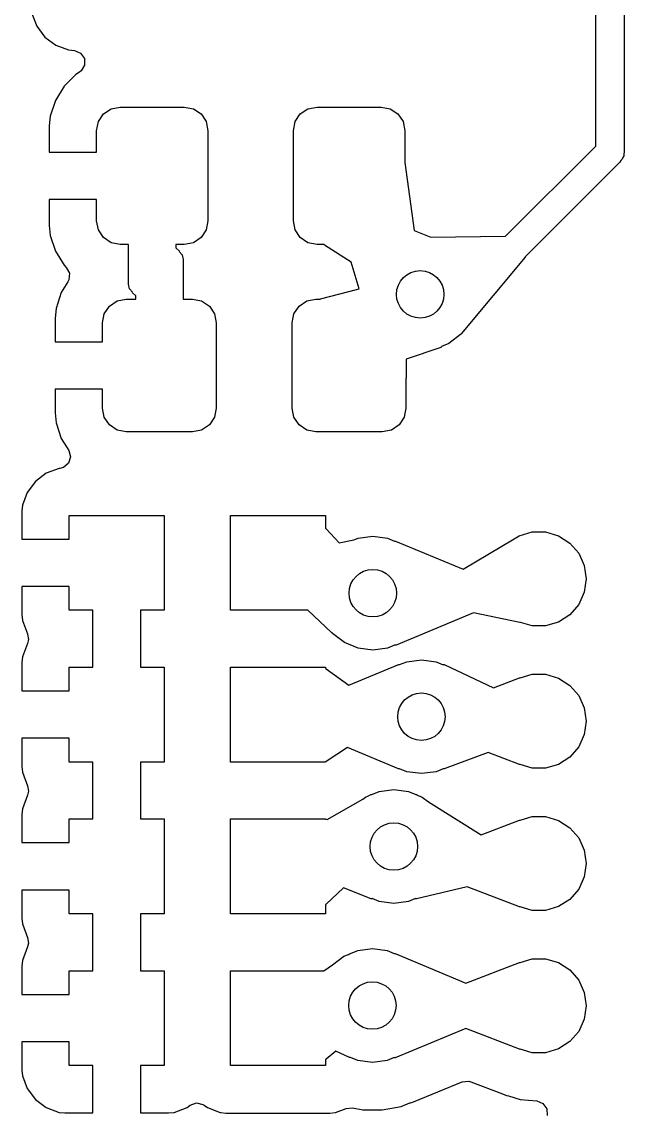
# Model space of a CAD drawing. Extents: x 90 to 175, y -109.5 to -35.9.
# Drawn here: x 140.3 to 146.65, y -83.89 to -72.38 of the extents above; entities that cross this region are included whole.
import ezdxf

# ---------------------------------------------------------------- set-up
doc = ezdxf.new("R2010")
doc.units = 0
doc.layers.add('BLACK', color=7, linetype='CONTINUOUS')

msp = doc.modelspace()

# ---------------------------------------------------------------- linework, layer by layer
at = {"layer": 'BLACK', "linetype": 'CONTINUOUS'}
for p, q in [((146.65, -65.25), (146.65, -73.75)), ((146.35, -73.687868), (146.35, -65.312132)), ((140.406403, -72.287379), (140.456645, -72.422086)), ((140.456645, -72.422086), (140.456649, -72.422093)), ((140.456649, -72.422093), (140.542809, -72.537187)), ((140.542809, -72.537187), (140.542812, -72.53719)), ((140.542812, -72.53719), (140.657906, -72.62335)), ((140.657906, -72.62335), (140.657913, -72.623354)), ((140.657913, -72.623354), (140.79262, -72.673596)), ((140.79262, -72.673596), (140.792627, -72.673598)), ((140.792627, -72.673598), (140.855422, -72.68035)), ((140.855422, -72.68035), (140.919973, -72.707088)), ((140.919973, -72.707088), (140.959821, -72.764481)), ((140.959821, -72.764481), (140.962314, -72.834306)), ((140.962314, -72.834306), (140.926661, -72.894395)), ((140.869156, -72.932682), (140.745184, -73.056654)), ((140.907264, -72.909177), (140.869156, -72.932682)), ((140.926661, -72.894395), (140.907264, -72.909177)), ((140.745184, -73.056654), (140.653143, -73.205875)), ((140.653141, -73.20588), (140.597994, -73.372302)), ((140.653143, -73.205875), (140.653141, -73.20588)), ((141.10653, -73.429329), (141.160723, -73.348223)), ((141.160723, -73.348223), (141.241829, -73.29403)), ((141.241829, -73.29403), (141.3375, -73.275)), ((141.3375, -73.275), (142.0125, -73.275)), ((142.0125, -73.275), (142.108171, -73.29403)), ((142.108171, -73.29403), (142.189277, -73.348223)), ((142.189277, -73.348223), (142.24347, -73.429329)), ((143.18153, -73.429329), (143.235723, -73.348223)), ((143.235723, -73.348223), (143.316829, -73.29403)), ((143.316829, -73.29403), (143.4125, -73.275)), ((143.4125, -73.275), (144.0875, -73.275)), ((144.0875, -73.275), (144.183171, -73.29403)), ((144.183171, -73.29403), (144.264277, -73.348223)), ((144.264277, -73.348223), (144.31847, -73.429329)), ((140.597993, -73.372309), (140.5875, -73.475013)), ((140.597994, -73.372302), (140.597993, -73.372309)), ((141.0875, -73.525), (141.10653, -73.429329)), ((142.24347, -73.429329), (142.2625, -73.525)), ((143.1625, -73.525), (143.18153, -73.429329)), ((144.31847, -73.429329), (144.3375, -73.525)), ((140.5875, -73.475013), (140.5875, -73.75)), ((141.0875, -73.75), (141.0875, -73.525)), ((142.2625, -73.525), (142.2625, -74.475)), ((143.1625, -74.475), (143.1625, -73.525)), ((144.3375, -73.525), (144.3375, -73.856553)), ((145.400147, -74.63772), (146.35, -73.687868)), ((140.5875, -73.75), (141.0875, -73.75)), ((146.635015, -73.805925), (146.629904, -73.825)), ((146.644889, -73.788823), (146.635015, -73.805925)), ((146.65, -73.75), (146.644889, -73.769074)), ((146.644889, -73.769074), (146.644889, -73.788823)), ((144.3375, -73.856553), (144.338981, -73.858516)), ((144.338981, -73.858516), (144.339252, -73.859899)), ((144.339252, -73.859899), (144.435231, -74.576796)), ((146.606066, -73.856066), (145.607654, -74.854477)), ((146.615939, -73.838964), (146.606066, -73.856066)), ((146.629904, -73.825), (146.615939, -73.838964)), ((141.0875, -74.25), (140.587501, -74.25)), ((140.587501, -74.25), (140.587501, -74.524986)), ((141.0875, -74.475), (141.0875, -74.25)), ((141.10653, -74.570671), (141.0875, -74.475)), ((142.2625, -74.475), (142.24347, -74.570671)), ((143.18153, -74.570671), (143.1625, -74.475)), ((140.587501, -74.524986), (140.597994, -74.627697)), ((141.160723, -74.651777), (141.10653, -74.570671)), ((142.24347, -74.570671), (142.189277, -74.651777)), ((143.235723, -74.651777), (143.18153, -74.570671)), ((144.435231, -74.576796), (144.612271, -74.648288)), ((140.597994, -74.627697), (140.653141, -74.794119)), ((141.241829, -74.70597), (141.160723, -74.651777)), ((141.3375, -74.725), (141.241829, -74.70597)), ((141.425, -74.725), (141.3375, -74.725)), ((141.425, -75.141), (141.425, -74.725)), ((142.0125, -74.725), (141.925, -74.725)), ((141.925, -74.725), (141.925, -74.76)), ((142.108171, -74.70597), (142.0125, -74.725)), ((142.189277, -74.651777), (142.108171, -74.70597)), ((143.316829, -74.70597), (143.235723, -74.651777)), ((143.4125, -74.725), (143.316829, -74.70597)), ((143.487471, -74.725), (143.4125, -74.725)), ((143.490958, -74.730084), (143.487471, -74.725)), ((143.77029, -74.911895), (143.490958, -74.730084)), ((144.612271, -74.648288), (145.396658, -74.636336)), ((145.396658, -74.636336), (145.400147, -74.63772)), ((140.653141, -74.794119), (140.653143, -74.794124)), ((140.653143, -74.794124), (140.745184, -74.943345)), ((141.925, -74.76), (141.961319, -74.796319)), ((141.961319, -74.796319), (141.959247, -74.79839)), ((141.959247, -74.79839), (141.988794, -74.832489)), ((141.988794, -74.832489), (142, -74.884)), ((140.745184, -74.943345), (140.767275, -74.965436)), ((142, -74.884), (142, -75.3)), ((143.85663, -75.191381), (143.77029, -74.911895)), ((145.606885, -74.856601), (144.932453, -75.664453)), ((145.607654, -74.854477), (145.606885, -74.856601)), ((140.767275, -74.965436), (140.80076, -75.026759)), ((140.80076, -75.026759), (140.795776, -75.096451)), ((140.785133, -75.118213), (140.715645, -75.230871)), ((140.795776, -75.096451), (140.785133, -75.118213)), ((141.436206, -75.192511), (141.425, -75.141)), ((141.465752, -75.226609), (141.436206, -75.192511)), ((143.449004, -75.296533), (143.85663, -75.191381)), ((140.715641, -75.23088), (140.660494, -75.397302)), ((140.715645, -75.230871), (140.715641, -75.23088)), ((141.304329, -75.31903), (141.4, -75.3)), ((141.4, -75.3), (141.5, -75.3)), ((141.463681, -75.228681), (141.465752, -75.226609)), ((141.5, -75.265), (141.463681, -75.228681)), ((141.5, -75.3), (141.5, -75.265)), ((142, -75.3), (142.1, -75.3)), ((142.1, -75.3), (142.195671, -75.31903)), ((143.304329, -75.31903), (143.4, -75.3)), ((143.4, -75.3), (143.444487, -75.3)), ((143.444487, -75.3), (143.447133, -75.297191)), ((143.447133, -75.297191), (143.449004, -75.296533)), ((140.660493, -75.397309), (140.65, -75.500013)), ((140.660494, -75.397302), (140.660493, -75.397309)), ((141.16903, -75.454329), (141.223223, -75.373223)), ((141.223223, -75.373223), (141.304329, -75.31903)), ((142.195671, -75.31903), (142.276777, -75.373223)), ((142.276777, -75.373223), (142.33097, -75.454329)), ((143.16903, -75.454329), (143.223223, -75.373223)), ((143.223223, -75.373223), (143.304329, -75.31903)), ((140.65, -75.500013), (140.65, -75.75)), ((141.15, -75.55), (141.16903, -75.454329)), ((142.33097, -75.454329), (142.35, -75.55)), ((143.15, -75.55), (143.16903, -75.454329)), ((141.15, -75.75), (141.15, -75.55)), ((142.35, -75.55), (142.35, -76.45)), ((143.15, -76.45), (143.15, -75.55)), ((140.65, -75.75), (141.15, -75.75)), ((144.924264, -75.674264), (144.8, -75.769615)), ((144.931348, -75.665031), (144.924264, -75.674264)), ((144.932453, -75.664453), (144.931348, -75.665031)), ((144.717883, -75.808378), (144.352554, -75.934568)), ((144.718524, -75.808135), (144.717883, -75.808378)), ((144.724865, -75.801813), (144.718524, -75.808135)), ((144.724866, -75.800736), (144.724865, -75.801813)), ((144.8, -75.769615), (144.724866, -75.800736)), ((144.352554, -75.934568), (144.350177, -76.132145)), ((144.350177, -76.132145), (144.35, -76.132558)), ((144.35, -76.132558), (144.35, -76.45)), ((141.15, -76.25), (140.650001, -76.25)), ((140.650001, -76.25), (140.650001, -76.499986)), ((141.15, -76.45), (141.15, -76.25)), ((141.16903, -76.545671), (141.15, -76.45)), ((142.35, -76.45), (142.33097, -76.545671)), ((143.16903, -76.545671), (143.15, -76.45)), ((144.35, -76.45), (144.33097, -76.545671)), ((140.650001, -76.499986), (140.660494, -76.602697)), ((141.223223, -76.626777), (141.16903, -76.545671)), ((142.33097, -76.545671), (142.276777, -76.626777)), ((143.223223, -76.626777), (143.16903, -76.545671)), ((144.33097, -76.545671), (144.276777, -76.626777)), ((140.660494, -76.602697), (140.715641, -76.769119)), ((141.304329, -76.68097), (141.223223, -76.626777)), ((141.4, -76.7), (141.304329, -76.68097)), ((142.195671, -76.68097), (142.1, -76.7)), ((142.276777, -76.626777), (142.195671, -76.68097)), ((143.304329, -76.68097), (143.223223, -76.626777)), ((143.4, -76.7), (143.304329, -76.68097)), ((144.195671, -76.68097), (144.1, -76.7)), ((144.276777, -76.626777), (144.195671, -76.68097)), ((140.715641, -76.769119), (140.715643, -76.769124)), ((140.715643, -76.769124), (140.794508, -76.896983)), ((142.1, -76.7), (141.4, -76.7)), ((144.1, -76.7), (143.4, -76.7)), ((140.794508, -76.896983), (140.812948, -76.964375)), ((140.792026, -77.031039), (140.738384, -77.075809)), ((140.812948, -76.964375), (140.792026, -77.031039)), ((140.557906, -77.136649), (140.442812, -77.222809)), ((140.557913, -77.136645), (140.557906, -77.136649)), ((140.69262, -77.086403), (140.557913, -77.136645)), ((140.692625, -77.086401), (140.69262, -77.086403)), ((140.702229, -77.085369), (140.692625, -77.086401)), ((140.738384, -77.075809), (140.702229, -77.085369)), ((140.442809, -77.222812), (140.356649, -77.337906)), ((140.442812, -77.222809), (140.442809, -77.222812)), ((140.356645, -77.337913), (140.306403, -77.47262)), ((140.356649, -77.337906), (140.356645, -77.337913)), ((140.306401, -77.472627), (140.3, -77.532155)), ((140.306403, -77.47262), (140.306401, -77.472627)), ((140.3, -77.532155), (140.3, -77.83)), ((140.8, -77.83), (140.8, -77.58)), ((140.8, -77.58), (141.8, -77.58)), ((141.8, -77.58), (141.8, -78.58)), ((142.5, -78.58), (142.5, -77.58)), ((142.5, -77.58), (143.5, -77.58)), ((143.5, -77.58), (143.5, -77.719304)), ((143.5, -77.719304), (143.50034, -77.719223)), ((143.50034, -77.719223), (143.507066, -77.722789)), ((143.507066, -77.722789), (143.644017, -77.869263)), ((140.3, -77.83), (140.8, -77.83)), ((143.644017, -77.869263), (143.800226, -77.83887)), ((143.800226, -77.83887), (143.844709, -77.820445)), ((143.844709, -77.820445), (144, -77.8)), ((144, -77.8), (144.155291, -77.820445)), ((144.155291, -77.820445), (144.230153, -77.851454)), ((144.953205, -78.147169), (145.490161, -77.828686)), ((145.490161, -77.828686), (145.542292, -77.795184)), ((145.542292, -77.795184), (145.678843, -77.755089)), ((145.678843, -77.755089), (145.821157, -77.755089)), ((145.821157, -77.755089), (145.957708, -77.795184)), ((145.957708, -77.795184), (146.07743, -77.872125)), ((144.230153, -77.851454), (144.231454, -77.850158)), ((144.231454, -77.850158), (144.240409, -77.850172)), ((144.240409, -77.850172), (144.240415, -77.850174)), ((144.240415, -77.850174), (144.953205, -78.147169)), ((146.07743, -77.872125), (146.170627, -77.97968)), ((146.170627, -77.97968), (146.229746, -78.109134)), ((146.229746, -78.109134), (146.25, -78.25)), ((146.25, -78.25), (146.229746, -78.390866)), ((140.8, -78.33), (140.3, -78.33)), ((140.3, -78.33), (140.3, -78.627844)), ((140.8, -78.58), (140.8, -78.33)), ((146.229746, -78.390866), (146.170627, -78.52032)), ((146.170627, -78.52032), (146.07743, -78.627875)), ((140.3, -78.627844), (140.306401, -78.687372)), ((141.05, -78.58), (140.8, -78.58)), ((141.05, -79.18), (141.05, -78.58)), ((141.8, -78.58), (141.55, -78.58)), ((141.55, -78.58), (141.55, -79.18)), ((143.314783, -78.58), (142.5, -78.58)), ((143.567486, -78.816541), (143.314783, -78.58)), ((145.060125, -78.608279), (144.247044, -78.947063)), ((145.549191, -78.709971), (145.060125, -78.608279)), ((146.07743, -78.627875), (145.957708, -78.704816)), ((140.306401, -78.687372), (140.306403, -78.687379)), ((140.306403, -78.687379), (140.359746, -78.830399)), ((145.55603, -78.709334), (145.549191, -78.709971)), ((145.556405, -78.70896), (145.55603, -78.709334)), ((145.678843, -78.744911), (145.556405, -78.70896)), ((145.821157, -78.744911), (145.678843, -78.744911)), ((145.957708, -78.704816), (145.821157, -78.744911)), ((140.359746, -78.830399), (140.358091, -78.831016)), ((140.358091, -78.831016), (140.370669, -78.888855)), ((143.570824, -78.817862), (143.567486, -78.816541)), ((143.575736, -78.824264), (143.570824, -78.817862)), ((143.7, -78.919615), (143.575736, -78.824264)), ((140.359746, -78.929601), (140.306403, -79.07262)), ((140.370669, -78.888855), (140.358807, -78.929251)), ((140.358807, -78.929251), (140.359746, -78.929601)), ((143.844709, -78.979555), (143.7, -78.919615)), ((144, -79), (143.844709, -78.979555)), ((144.155291, -78.979555), (144, -79)), ((144.230102, -78.948567), (144.155291, -78.979555)), ((144.230673, -78.94917), (144.230102, -78.948567)), ((144.239614, -78.949673), (144.230673, -78.94917)), ((144.246726, -78.947184), (144.239614, -78.949673)), ((144.247044, -78.947063), (144.246726, -78.947184)), ((140.306401, -79.072627), (140.3, -79.132155)), ((140.306403, -79.07262), (140.306401, -79.072627)), ((144.357392, -79.12266), (144.512683, -79.102215)), ((144.512683, -79.102215), (144.667974, -79.12266)), ((140.3, -79.132155), (140.3, -79.43)), ((140.8, -79.43), (140.8, -79.18)), ((140.8, -79.18), (141.05, -79.18)), ((141.55, -79.18), (141.8, -79.18)), ((141.8, -79.18), (141.8, -80.18)), ((142.5, -80.18), (142.5, -79.18)), ((142.5, -79.18), (143.5, -79.18)), ((143.5, -79.18), (143.5, -79.195051)), ((143.5, -79.195051), (143.501269, -79.194544)), ((143.501269, -79.194544), (143.507978, -79.196758)), ((143.507978, -79.196758), (143.74859, -79.370586)), ((143.74859, -79.370586), (144.26569, -79.155129)), ((144.26569, -79.155129), (144.265897, -79.155049)), ((144.265897, -79.155049), (144.27307, -79.15254)), ((144.27307, -79.15254), (144.282007, -79.153042)), ((144.282007, -79.153042), (144.28258, -79.153647)), ((144.28258, -79.153647), (144.357392, -79.12266)), ((144.667974, -79.12266), (144.743043, -79.153754)), ((144.743043, -79.153754), (144.74393, -79.152871)), ((144.74393, -79.152871), (144.752885, -79.152885)), ((144.752885, -79.152885), (144.753372, -79.1531)), ((144.753372, -79.1531), (145.273768, -79.397955)), ((145.273768, -79.397955), (145.547456, -79.292381)), ((145.547456, -79.292381), (145.548026, -79.292161)), ((145.548026, -79.292161), (145.552235, -79.292264)), ((145.552235, -79.292264), (145.678843, -79.255089)), ((145.678843, -79.255089), (145.821157, -79.255089)), ((145.821157, -79.255089), (145.957708, -79.295184)), ((145.957708, -79.295184), (146.07743, -79.372125)), ((140.3, -79.43), (140.8, -79.43)), ((146.07743, -79.372125), (146.170627, -79.47968)), ((146.170627, -79.47968), (146.229746, -79.609134)), ((146.229746, -79.609134), (146.25, -79.75)), ((146.25, -79.75), (146.229746, -79.890866)), ((146.229746, -79.890866), (146.170627, -80.02032)), ((140.8, -79.93), (140.3, -79.93)), ((140.3, -79.93), (140.3, -80.227844)), ((140.8, -80.18), (140.8, -79.93)), ((143.732911, -80.027309), (143.50795, -80.174787)), ((144.272267, -80.25204), (143.732911, -80.027309)), ((146.170627, -80.02032), (146.07743, -80.127875)), ((145.217336, -80.080274), (144.752842, -80.252628)), ((145.548026, -80.207838), (145.217336, -80.080274)), ((146.07743, -80.127875), (145.957708, -80.204816)), ((140.3, -80.227844), (140.306401, -80.287372)), ((141.05, -80.18), (140.8, -80.18)), ((141.05, -80.78), (141.05, -80.18)), ((141.8, -80.18), (141.55, -80.18)), ((141.55, -80.18), (141.55, -80.78)), ((143.5, -80.18), (142.5, -80.18)), ((143.50795, -80.174787), (143.5, -80.176296)), ((143.5, -80.176296), (143.5, -80.18)), ((144.272273, -80.252042), (144.272267, -80.25204)), ((144.281228, -80.252056), (144.272273, -80.252042)), ((144.282527, -80.25076), (144.281228, -80.252056)), ((144.357392, -80.28177), (144.282527, -80.25076)), ((144.742536, -80.250885), (144.667974, -80.28177)), ((144.743894, -80.252293), (144.742536, -80.250885)), ((144.752842, -80.252628), (144.743894, -80.252293)), ((145.552414, -80.207788), (145.548026, -80.207838)), ((145.678843, -80.244911), (145.552414, -80.207788)), ((145.821157, -80.244911), (145.678843, -80.244911)), ((145.957708, -80.204816), (145.821157, -80.244911)), ((140.306401, -80.287372), (140.306403, -80.287379)), ((140.306403, -80.287379), (140.359746, -80.430399)), ((144.512683, -80.302215), (144.357392, -80.28177)), ((144.667974, -80.28177), (144.512683, -80.302215)), ((140.359746, -80.430399), (140.358091, -80.431016)), ((140.358091, -80.431016), (140.370669, -80.488855)), ((140.370669, -80.488855), (140.358807, -80.529251)), ((144.06686, -80.491673), (144.222151, -80.471228)), ((144.222151, -80.471228), (144.377442, -80.491673)), ((140.359746, -80.529601), (140.306403, -80.67262)), ((140.358807, -80.529251), (140.359746, -80.529601)), ((143.519507, -80.785509), (143.895799, -80.571833)), ((143.895799, -80.571833), (143.922151, -80.551613)), ((143.922151, -80.551613), (143.956365, -80.53744)), ((143.956365, -80.53744), (143.981043, -80.523428)), ((143.981043, -80.523428), (143.989927, -80.522324)), ((143.989927, -80.522324), (143.990945, -80.523117)), ((143.990945, -80.523117), (144.06686, -80.491673)), ((144.377442, -80.491673), (144.453817, -80.523308)), ((144.453817, -80.523308), (144.461761, -80.523321)), ((144.461761, -80.523321), (144.463453, -80.524193)), ((144.463453, -80.524193), (144.478279, -80.53344)), ((144.478279, -80.53344), (144.522151, -80.551613)), ((144.522151, -80.551613), (144.586178, -80.600742)), ((144.586178, -80.600742), (145.143336, -80.94827)), ((140.306401, -80.672627), (140.3, -80.732155)), ((140.306403, -80.67262), (140.306401, -80.672627)), ((140.3, -80.732155), (140.3, -81.03)), ((140.8, -81.03), (140.8, -80.78)), ((140.8, -80.78), (141.05, -80.78)), ((141.55, -80.78), (141.8, -80.78)), ((141.8, -80.78), (141.8, -81.78)), ((142.5, -81.78), (142.5, -80.78)), ((142.5, -80.78), (143.5, -80.78)), ((143.5, -80.78), (143.5, -80.782836)), ((143.5, -80.782836), (143.503426, -80.781421)), ((143.503426, -80.781421), (143.50659, -80.781861)), ((143.50659, -80.781861), (143.519507, -80.785509)), ((145.143336, -80.94827), (145.547456, -80.792381)), ((145.547456, -80.792381), (145.548026, -80.792161)), ((145.548026, -80.792161), (145.552235, -80.792264)), ((145.552235, -80.792264), (145.678843, -80.755089)), ((145.678843, -80.755089), (145.821157, -80.755089)), ((145.821157, -80.755089), (145.957708, -80.795184)), ((145.957708, -80.795184), (146.07743, -80.872125)), ((146.07743, -80.872125), (146.170627, -80.97968)), ((140.3, -81.03), (140.8, -81.03)), ((146.170627, -80.97968), (146.229746, -81.109134)), ((146.229746, -81.109134), (146.25, -81.25)), ((146.25, -81.25), (146.229746, -81.390866)), ((146.229746, -81.390866), (146.170627, -81.52032)), ((143.691655, -81.508012), (143.507442, -81.679345)), ((143.981868, -81.621386), (143.691655, -81.508012)), ((144.994959, -81.494492), (144.46147, -81.623213)), ((145.548026, -81.707838), (144.994959, -81.494492)), ((146.170627, -81.52032), (146.07743, -81.627875)), ((140.8, -81.53), (140.3, -81.53)), ((140.3, -81.53), (140.3, -81.827844)), ((140.8, -81.78), (140.8, -81.53)), ((143.990596, -81.6213), (143.981868, -81.621386)), ((143.992086, -81.619811), (143.990596, -81.6213)), ((144.06686, -81.650783), (143.992086, -81.619811)), ((144.451245, -81.620212), (144.377442, -81.650783)), ((144.452624, -81.621822), (144.451245, -81.620212)), ((144.46147, -81.623213), (144.452624, -81.621822)), ((146.07743, -81.627875), (145.957708, -81.704816)), ((143.507442, -81.679345), (143.5, -81.682116)), ((143.5, -81.682116), (143.5, -81.78)), ((144.222151, -81.671228), (144.06686, -81.650783)), ((144.377442, -81.650783), (144.222151, -81.671228)), ((145.552414, -81.707788), (145.548026, -81.707838)), ((145.678843, -81.744911), (145.552414, -81.707788)), ((145.821157, -81.744911), (145.678843, -81.744911)), ((145.957708, -81.704816), (145.821157, -81.744911)), ((140.3, -81.827844), (140.306401, -81.887372)), ((141.05, -81.78), (140.8, -81.78)), ((141.05, -82.38), (141.05, -81.78)), ((141.8, -81.78), (141.55, -81.78)), ((141.55, -81.78), (141.55, -82.38)), ((143.5, -81.78), (142.5, -81.78)), ((140.306401, -81.887372), (140.306403, -81.887379)), ((140.306403, -81.887379), (140.359746, -82.030399)), ((140.359746, -82.030399), (140.358091, -82.031016)), ((140.358091, -82.031016), (140.370669, -82.088855)), ((140.370669, -82.088855), (140.358807, -82.129251)), ((140.359746, -82.129601), (140.306403, -82.27262)), ((140.358807, -82.129251), (140.359746, -82.129601)), ((143.696075, -82.227488), (143.744396, -82.207472)), ((143.744396, -82.207472), (143.754637, -82.200652)), ((143.754637, -82.200652), (143.763421, -82.198919)), ((143.763421, -82.198919), (143.764042, -82.199335)), ((143.764042, -82.199335), (143.840784, -82.167548)), ((143.840784, -82.167548), (143.996075, -82.147103)), ((143.996075, -82.147103), (144.151366, -82.167548)), ((144.151366, -82.167548), (144.22624, -82.198562)), ((144.22624, -82.198562), (144.227516, -82.197291)), ((144.227516, -82.197291), (144.236471, -82.197305)), ((144.236471, -82.197305), (144.236501, -82.197317)), ((144.236501, -82.197317), (144.982191, -82.510431)), ((140.306401, -82.272627), (140.3, -82.332155)), ((140.3, -82.332155), (140.3, -82.63)), ((140.306403, -82.27262), (140.306401, -82.272627)), ((143.485371, -82.38), (143.575894, -82.319705)), ((143.575894, -82.319705), (143.696075, -82.227488)), ((144.982191, -82.510431), (145.547456, -82.292381)), ((145.547456, -82.292381), (145.548026, -82.292161)), ((145.548026, -82.292161), (145.552235, -82.292264)), ((145.552235, -82.292264), (145.678843, -82.255089)), ((145.678843, -82.255089), (145.821157, -82.255089)), ((145.821157, -82.255089), (145.957708, -82.295184)), ((145.957708, -82.295184), (146.07743, -82.372125)), ((140.8, -82.63), (140.8, -82.38)), ((140.8, -82.38), (141.05, -82.38)), ((141.55, -82.38), (141.8, -82.38)), ((141.8, -82.38), (141.8, -83.38)), ((142.5, -83.38), (142.5, -82.38)), ((142.5, -82.38), (143.485371, -82.38)), ((146.07743, -82.372125), (146.170627, -82.47968)), ((146.170627, -82.47968), (146.229746, -82.609134)), ((140.3, -82.63), (140.8, -82.63)), ((146.229746, -82.609134), (146.25, -82.75)), ((146.25, -82.75), (146.229746, -82.890866)), ((146.229746, -82.890866), (146.170627, -83.02032)), ((144.980598, -82.988952), (144.236476, -83.296964)), ((145.548026, -83.207838), (144.980598, -82.988952)), ((146.170627, -83.02032), (146.07743, -83.127875)), ((140.8, -83.13), (140.3, -83.13)), ((140.3, -83.13), (140.3, -83.427844)), ((140.8, -83.38), (140.8, -83.13)), ((146.07743, -83.127875), (145.957708, -83.204816)), ((143.610663, -83.227029), (143.507683, -83.31289)), ((143.75534, -83.296118), (143.610663, -83.227029)), ((145.552414, -83.207788), (145.548026, -83.207838)), ((145.678843, -83.244911), (145.552414, -83.207788)), ((145.821157, -83.244911), (145.678843, -83.244911)), ((145.957708, -83.204816), (145.821157, -83.244911)), ((143.507683, -83.31289), (143.5, -83.315286)), ((143.5, -83.315286), (143.5, -83.38)), ((143.755898, -83.296367), (143.75534, -83.296118)), ((143.764853, -83.296372), (143.755898, -83.296367)), ((143.765677, -83.295548), (143.764853, -83.296372)), ((143.840784, -83.326658), (143.765677, -83.295548)), ((143.996075, -83.347103), (143.840784, -83.326658)), ((144.151366, -83.326658), (143.996075, -83.347103)), ((144.226212, -83.295655), (144.151366, -83.326658)), ((144.227521, -83.296962), (144.226212, -83.295655)), ((144.236476, -83.296964), (144.227521, -83.296962)), ((140.3, -83.427844), (140.306401, -83.487372)), ((141.05, -83.38), (140.8, -83.38)), ((141.05, -83.88), (141.05, -83.38)), ((141.8, -83.38), (141.55, -83.38)), ((141.55, -83.38), (141.55, -83.88)), ((143.5, -83.38), (142.5, -83.38)), ((140.306401, -83.487372), (140.306403, -83.487379)), ((140.306403, -83.487379), (140.356645, -83.622086)), ((144.429808, -83.764033), (144.941407, -83.552267)), ((144.941407, -83.552267), (145.010878, -83.544817)), ((145.010878, -83.544817), (145.033459, -83.551149)), ((145.033459, -83.551149), (145.366096, -83.679465)), ((140.356645, -83.622086), (140.356649, -83.622093)), ((140.356649, -83.622093), (140.442809, -83.737187)), ((145.366096, -83.679465), (145.411103, -83.694441)), ((145.411103, -83.694441), (145.41112, -83.694443)), ((145.41112, -83.694443), (145.411131, -83.694445)), ((145.411131, -83.694445), (145.430868, -83.698712)), ((145.430868, -83.698712), (145.553868, -83.736024)), ((140.442809, -83.737187), (140.442812, -83.73719)), ((140.442812, -83.73719), (140.557906, -83.82335)), ((140.557906, -83.82335), (140.557913, -83.823354)), ((140.557913, -83.823354), (140.69262, -83.873596)), ((141.907376, -83.873597), (142.04209, -83.823351)), ((142.04209, -83.823351), (142.075271, -83.798512)), ((142.075271, -83.798512), (142.140734, -83.774094)), ((142.140734, -83.774094), (142.209008, -83.788945)), ((142.209008, -83.788945), (142.223884, -83.798504)), ((142.223884, -83.798504), (142.257669, -83.823796)), ((142.257669, -83.823796), (142.257672, -83.823797)), ((142.257672, -83.823797), (142.392517, -83.874091)), ((143.718217, -83.832789), (143.784329, -83.827083)), ((143.784329, -83.827083), (143.894099, -83.847603)), ((144.098051, -83.847603), (144.298531, -83.810127)), ((144.298531, -83.810127), (144.390382, -83.774542)), ((144.390382, -83.774542), (144.397438, -83.772285)), ((144.397438, -83.772285), (144.429808, -83.764033)), ((145.553868, -83.736024), (145.729022, -83.753274)), ((145.729022, -83.753274), (145.793808, -83.779434)), ((145.793808, -83.779434), (145.834167, -83.836469)), ((140.69262, -83.873596), (140.692627, -83.873598)), ((140.692627, -83.873598), (140.752155, -83.879999)), ((140.752155, -83.879999), (140.752172, -83.88)), ((140.752172, -83.88), (141.05, -83.88)), ((141.55, -83.88), (141.847828, -83.88)), ((141.847828, -83.88), (141.847844, -83.879999)), ((141.847844, -83.879999), (141.907372, -83.873598)), ((141.907372, -83.873598), (141.907376, -83.873597)), ((142.392517, -83.874091), (142.392516, -83.874091)), ((142.392516, -83.874091), (142.399444, -83.874835)), ((142.399444, -83.874835), (142.452127, -83.8805)), ((142.452127, -83.8805), (143.547872, -83.880499)), ((143.547872, -83.880499), (143.607483, -83.874091)), ((143.607483, -83.874091), (143.718217, -83.832789)), ((143.894099, -83.847603), (143.894102, -83.847603)), ((143.894102, -83.847603), (144.098049, -83.847603)), ((144.098049, -83.847603), (144.098051, -83.847603)), ((145.834167, -83.836469), (145.837284, -83.906269))]:
    msp.add_line(p, q, dxfattribs=at)
at = {"layer": 'BLACK'}
for centre in [(144.5, -75.25), (144, -78.4), (144.512683, -79.702215), (144.222151, -81.071228), (143.996075, -82.747103)]:
    msp.add_circle(centre, 0.25, dxfattribs=at)

doc.saveas('drawing.dxf')
